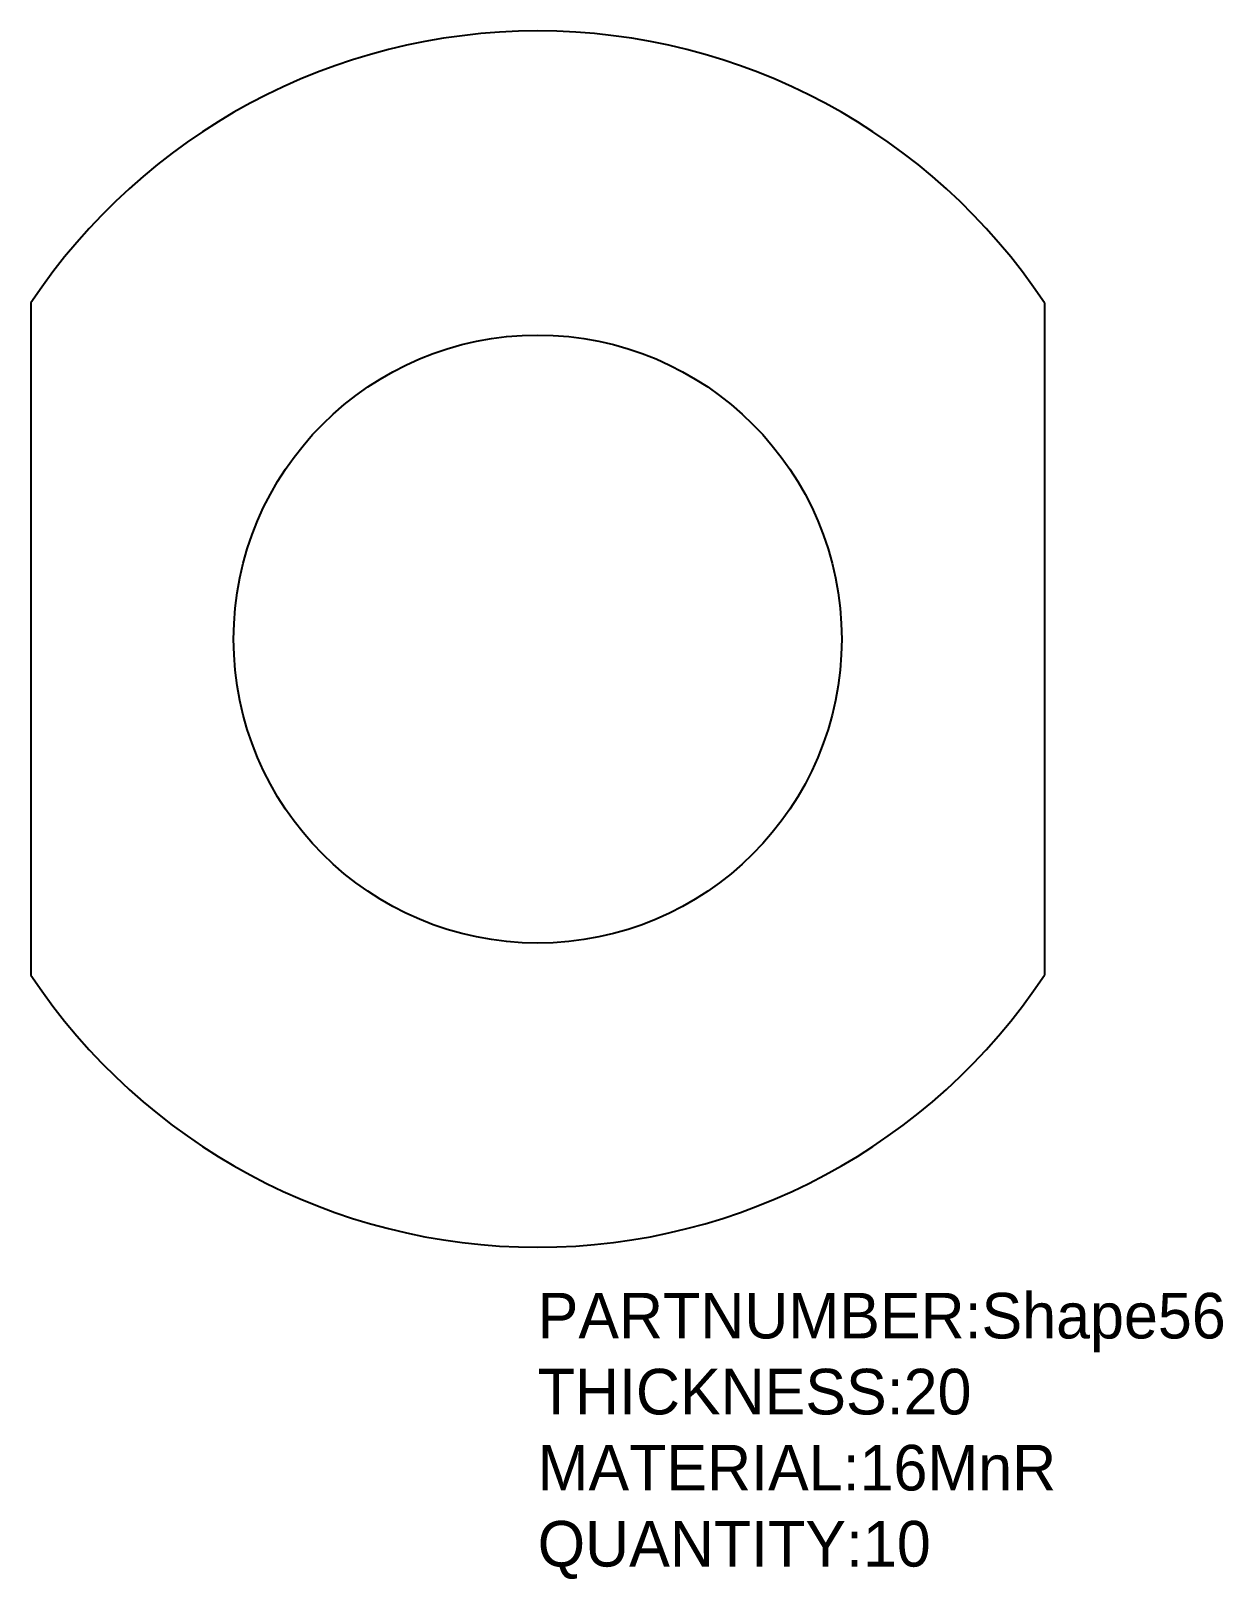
# Model space of a CAD drawing. Extents: x -62 to 85, y -116 to 75.
import ezdxf

# ---------------------------------------------------------------- set-up
doc = ezdxf.new("R2010")
doc.units = 0

msp = doc.modelspace()

# ---------------------------------------------------------------- linework, layer by layer
for p, q in [((-62.5, 41.46), (-62.5, -41.46)), ((62.5, 41.46), (62.5, -41.46))]:
    msp.add_line(p, q)
msp.add_circle((0, 0), 37.5)
for start, end in [(33.5573, 146.4427), (-146.4427, -33.5573)]:
    msp.add_arc((0, 0), 75, start, end)

# ---------------------------------------------------------------- texts
for s, p in [('PARTNUMBER:Shape56', (0, -86.25)), ('THICKNESS:20', (0, -95.62)), ('MATERIAL:16MnR', (0, -105)), ('QUANTITY:10', (0, -114.38))]:
    msp.add_text(s, height=5.625).set_placement(p)

doc.saveas('drawing.dxf')
